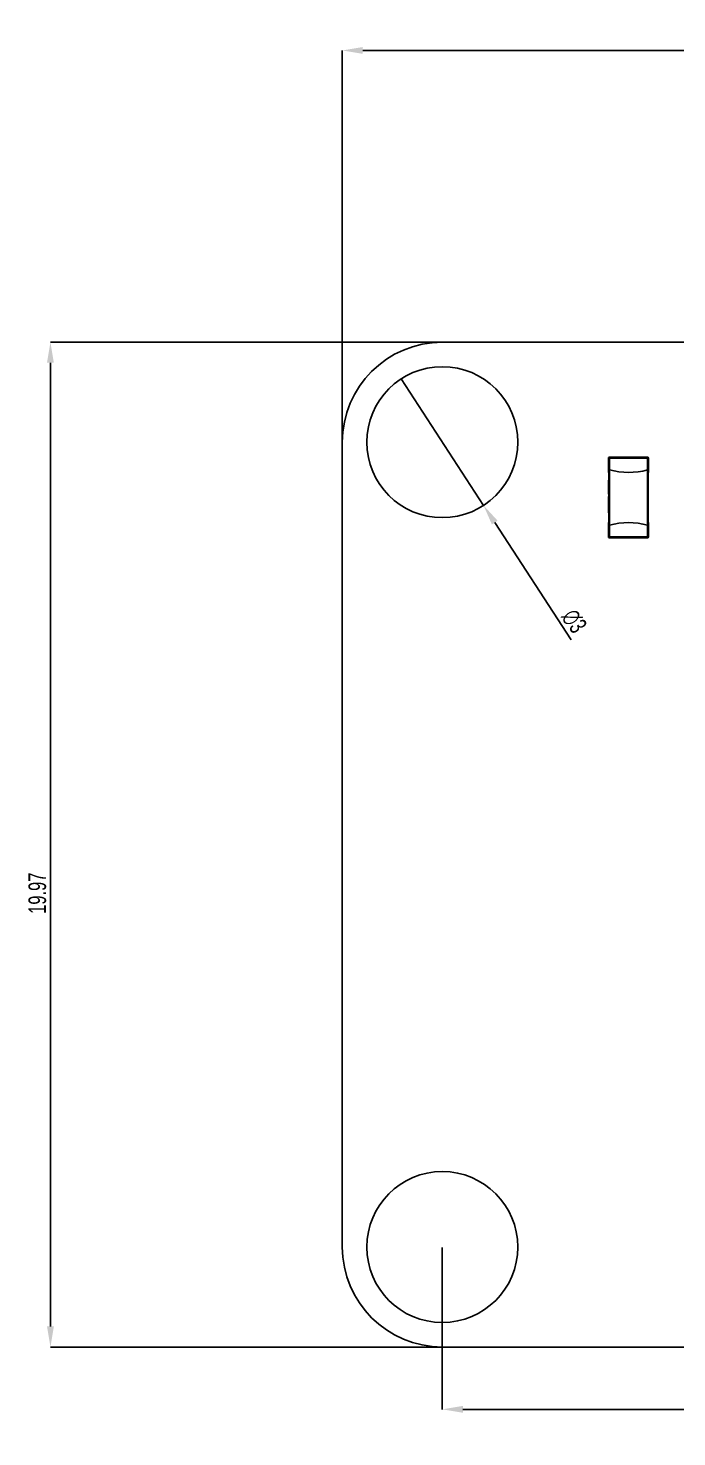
# Model space of a CAD drawing. Header units: millimetres. Extents: x 206 to 880, y 122 to 722.
# Drawn here: x 205.6 to 334.5, y 436 to 716 of the extents above; entities that cross this region are included whole.
import ezdxf

# ---------------------------------------------------------------- set-up
doc = ezdxf.new("R2010")
doc.units = ezdxf.units.MM
doc.header["$PDSIZE"] = -1
doc.layers.add('10', color=7, linetype='Continuous')
doc.styles.add('SLDTEXTSTYLE5', font='TXT', dxfattribs={"width": 0.7})
doc.dimstyles.new('SLDDIMSTYLE0', dxfattribs={"dimtxt": 3.5, "dimasz": 4.08, "dimexe": 0, "dimexo": 0.0625, "dimgap": 0.875, "dimtad": 2, "dimlfac": 0.1, "dimrnd": 1e-09, "dimzin": 12, "dimdsep": 46, "dimtxsty": 'SLDTEXTSTYLE5', "dimsah": 1, "dimcen": 0.09, "dimadec": 0, "dimazin": 3, "dimtfac": 1, "dimtofl": 0, "dimtmove": 0, "dimatfit": 3, "dimfxl": 1, "dimfrac": 2, "dimtolj": 1, "dimtzin": 12, "dimarcsym": 0})
doc.dimstyles.new('SLDDIMSTYLE1', dxfattribs={"dimtxt": 3.5, "dimasz": 4.08, "dimexe": 0, "dimexo": 0.0625, "dimgap": 0.875, "dimtad": 2, "dimlfac": 0.1, "dimrnd": 1e-09, "dimzin": 12, "dimdsep": 46, "dimtxsty": 'SLDTEXTSTYLE5', "dimblk1": 'NONE', "dimsah": 1, "dimcen": 0, "dimadec": 0, "dimazin": 3, "dimtfac": 1, "dimtmove": 0, "dimatfit": 3, "dimldrblk": 'NONE', "dimfxl": 1, "dimfrac": 2, "dimtolj": 1, "dimtzin": 12, "dimarcsym": 0})

# ---------------------------------------------------------------- blocks, each defined once
blk = doc.blocks.new('_D_1')
at = {"layer": '10', "color": 0, "lineweight": -2, "transparency": 16777216}
for p, q in [((287.89, 473.68), (287.89, 441.48)), ((447.89, 473.68), (447.89, 441.48)), ((291.97, 441.48), (443.81, 441.48))]:
    blk.add_line(p, q, dxfattribs=at)
at = {"layer": '10', "color": 0, "transparency": 16777216}
for points in [[(291.97, 442.16), (291.97, 440.8), (287.89, 441.48)], [(443.81, 442.16), (443.81, 440.8), (447.89, 441.48)]]:
    blk.add_solid(points, dxfattribs=at)
at = {"layer": 'Defpoints', "color": 0, "transparency": 16777216}
for p in [(287.89, 473.74), (447.89, 473.74), (447.89, 441.48)]:
    blk.add_point(p, dxfattribs=at)
at = {"layer": '10', "color": 0, "transparency": 16777216, "insert": (366.55, 440.61), "char_height": 3.5, "attachment_point": 2, "style": 'SLDTEXTSTYLE5'}
blk.add_mtext('\\A1;16', dxfattribs=at)
blk = doc.blocks.new('_D_2')
at = {"layer": '10', "color": 0, "lineweight": -2, "transparency": 16777216}
for p, q in [((268.01, 633.81), (268.01, 711.62)), ((272.09, 711.62), (463.68, 711.62)), ((467.76, 633.81), (467.76, 711.62))]:
    blk.add_line(p, q, dxfattribs=at)
at = {"layer": '10', "color": 0, "transparency": 16777216}
for points in [[(272.09, 712.3), (272.09, 710.94), (268.01, 711.62)], [(463.68, 712.3), (463.68, 710.94), (467.76, 711.62)]]:
    blk.add_solid(points, dxfattribs=at)
at = {"layer": 'Defpoints', "color": 0, "transparency": 16777216}
for p in [(467.76, 711.62), (268.01, 633.74), (467.76, 633.74)]:
    blk.add_point(p, dxfattribs=at)
at = {"layer": '10', "color": 0, "transparency": 16777216, "insert": (361.68, 715.99), "char_height": 3.5, "attachment_point": 2, "style": 'SLDTEXTSTYLE5'}
blk.add_mtext('\\A1;19.97', dxfattribs=at)
blk = doc.blocks.new('_D_3')
at = {"layer": '10', "color": 0, "lineweight": -2, "transparency": 16777216}
for p, q in [((287.83, 653.62), (210.01, 653.62)), ((210.01, 649.54), (210.01, 457.95)), ((287.83, 453.87), (210.01, 453.87))]:
    blk.add_line(p, q, dxfattribs=at)
at = {"layer": '10', "color": 0, "transparency": 16777216}
for points in [[(209.33, 649.54), (210.69, 649.54), (210.01, 653.62)], [(209.33, 457.95), (210.69, 457.95), (210.01, 453.87)]]:
    blk.add_solid(points, dxfattribs=at)
at = {"layer": 'Defpoints', "color": 0, "transparency": 16777216}
for p in [(287.89, 653.62), (210.01, 453.87), (287.89, 453.87)]:
    blk.add_point(p, dxfattribs=at)
at = {"layer": '10', "color": 0, "transparency": 16777216, "insert": (205.64, 544.08), "char_height": 3.5, "attachment_point": 2, "rotation": 90, "style": 'SLDTEXTSTYLE5'}
blk.add_mtext('\\A1;19.97', dxfattribs=at)
blk = doc.blocks.new('_D_4')
at = {"layer": '10', "color": 0, "lineweight": -2, "transparency": 16777216}
for p, q in [((279.69, 646.31), (296.08, 621.18)), ((313.51, 594.46), (298.31, 617.76))]:
    blk.add_line(p, q, dxfattribs=at)
at = {"layer": '10', "color": 0, "transparency": 16777216}
blk.add_solid([(298.88, 618.13), (297.74, 617.39), (296.08, 621.18)], dxfattribs=at)
at = {"layer": 'Defpoints', "color": 0, "transparency": 16777216}
for p in [(279.69, 646.31), (296.08, 621.18)]:
    blk.add_point(p, dxfattribs=at)
at = {"layer": '10', "color": 0, "transparency": 16777216, "insert": (314.46, 601), "char_height": 3.5, "attachment_point": 1, "rotation": 303.1129, "style": 'SLDTEXTSTYLE5'}
blk.add_mtext('\\A1;∅3', dxfattribs=at)
blk = doc.blocks.new('_None')

msp = doc.modelspace()

# ---------------------------------------------------------------- linework, layer by layer
at = {"color": 7, "linetype": 'Continuous', "lineweight": 25}
for p, q in [((287.888, 653.617), (447.888, 653.617)), ((268.014, 473.744), (268.014, 633.744)), ((320.887, 628.226), (320.887, 630.544)), ((320.887, 630.544), (321.087, 630.544)), ((321.087, 630.744), (328.687, 630.744)), ((321.087, 630.744), (321.087, 630.544)), ((328.687, 630.544), (321.087, 630.544)), ((321.087, 630.544), (321.087, 628.241)), ((328.687, 630.744), (328.687, 630.544)), ((328.687, 630.544), (328.887, 630.544)), ((328.687, 628.226), (328.687, 630.544)), ((328.887, 630.544), (328.887, 628.241)), ((320.887, 628.226), (320.887, 627.744)), ((320.887, 627.744), (320.987, 627.744)), ((320.914, 628.252), (320.914, 628.288)), ((321.045, 628.252), (320.914, 628.252)), ((320.987, 628.272), (320.987, 628.268)), ((320.987, 617.262), (320.987, 628.226)), ((321.087, 628.241), (321.087, 617.247)), ((328.687, 617.262), (328.687, 628.226)), ((328.787, 628.252), (328.787, 628.288)), ((328.787, 628.241), (328.787, 617.247)), ((328.787, 627.744), (328.887, 627.744)), ((328.845, 628.268), (328.861, 628.268)), ((328.861, 628.272), (328.861, 628.268)), ((328.887, 627.744), (328.887, 628.241)), ((320.887, 626.19), (320.987, 626.19)), ((320.887, 625.986), (320.987, 625.986)), ((320.887, 625.487), (320.987, 625.487)), ((320.887, 625.387), (320.987, 625.387)), ((320.887, 625.196), (320.987, 625.196)), ((320.887, 624.676), (320.987, 624.676)), ((320.887, 624.086), (320.987, 624.086)), ((320.887, 623.852), (320.987, 623.852)), ((320.887, 623.422), (320.987, 623.422)), ((320.887, 622.844), (320.887, 622.922)), ((320.887, 622.922), (320.987, 622.922)), ((320.887, 622.844), (320.987, 622.844)), ((320.887, 622.601), (320.887, 622.844)), ((320.887, 622.601), (320.987, 622.601)), ((320.887, 622.594), (320.887, 622.601)), ((320.887, 622.594), (320.987, 622.594)), ((320.887, 622.576), (320.987, 622.576)), ((320.887, 622.517), (320.887, 622.521)), ((320.887, 622.488), (320.987, 622.488)), ((320.887, 622.301), (320.887, 622.329)), ((320.887, 622.264), (320.987, 622.264)), ((320.887, 622.119), (320.987, 622.119)), ((320.887, 622.068), (320.987, 622.068)), ((320.887, 622.067), (320.987, 622.067)), ((320.887, 622.005), (320.887, 622.018)), ((320.887, 622.018), (320.987, 622.018)), ((320.887, 621.997), (320.987, 621.997)), ((320.887, 621.683), (320.887, 621.997)), ((320.887, 621.683), (320.987, 621.683)), ((320.887, 621.669), (320.887, 621.683)), ((320.887, 621.669), (320.987, 621.669)), ((320.887, 621.648), (320.887, 621.669)), ((320.887, 621.648), (320.987, 621.648)), ((320.887, 621.553), (320.887, 621.648)), ((320.887, 621.379), (320.887, 621.553)), ((320.887, 621.553), (320.987, 621.553)), ((320.887, 621.379), (320.987, 621.379)), ((320.887, 621.149), (320.987, 621.149)), ((320.887, 621.057), (320.987, 621.057)), ((320.887, 621.023), (320.887, 621.041)), ((320.887, 620.79), (320.887, 621.023)), ((320.887, 621.023), (320.987, 621.023)), ((320.887, 620.79), (320.987, 620.79)), ((320.887, 620.706), (320.887, 620.79)), ((320.887, 620.706), (320.987, 620.706)), ((320.887, 620.474), (320.887, 620.706)), ((320.887, 620.474), (320.987, 620.474)), ((320.887, 620.385), (320.887, 620.456)), ((320.887, 620.385), (320.987, 620.385)), ((320.887, 620.293), (320.987, 620.293)), ((320.887, 620.026), (320.887, 620.259)), ((320.887, 620.259), (320.987, 620.259)), ((320.887, 620.026), (320.987, 620.026)), ((320.887, 619.942), (320.887, 620.026)), ((320.887, 619.71), (320.887, 619.942)), ((320.887, 619.942), (320.987, 619.942)), ((320.887, 619.71), (320.987, 619.71)), ((320.987, 617.744), (320.887, 617.744)), ((320.887, 617.262), (320.887, 617.744)), ((320.887, 614.944), (320.887, 617.262)), ((320.914, 617.2), (320.914, 617.236)), ((321.045, 617.236), (320.914, 617.236)), ((320.987, 617.22), (320.987, 617.216)), ((321.087, 617.247), (321.087, 614.944)), ((328.687, 614.944), (328.687, 617.262)), ((328.887, 617.744), (328.787, 617.744)), ((328.787, 617.2), (328.787, 617.236)), ((328.845, 617.22), (328.861, 617.22)), ((328.861, 617.22), (328.861, 617.216)), ((328.887, 617.744), (328.887, 617.247)), ((328.887, 617.247), (328.887, 614.944)), ((321.087, 614.944), (320.887, 614.944)), ((321.087, 614.744), (321.087, 614.944)), ((321.087, 614.944), (328.687, 614.944)), ((328.687, 614.744), (321.087, 614.744)), ((328.687, 614.744), (328.687, 614.944)), ((328.887, 614.944), (328.687, 614.944)), ((447.888, 453.871), (287.888, 453.871))]:
    msp.add_line(p, q, dxfattribs=at)
for centre in [(287.887, 633.744), (287.887, 473.744)]:
    msp.add_circle(centre, 15, dxfattribs=at)
for centre, radius, start, end in [((287.888, 633.744), 19.873, 90, 180), ((321.087, 630.544), 0.2, 90, 180), ((328.687, 630.544), 0.2, 0, 90), ((324.916, 642.744), 15, 255.21209, 284.56185), ((324.916, 602.744), 15, 75.43815, 104.78791), ((321.087, 614.944), 0.2, 180, 270), ((328.687, 614.944), 0.2, 270, 0), ((287.888, 473.744), 19.873, 180, 270)]:
    msp.add_arc(centre, radius, start, end, dxfattribs=at)
for points, knots in [([(320.914, 628.252), (320.906, 628.247), (320.89, 628.239), (320.888, 628.23), (320.887, 628.226)], [0, 0, 0, 0, 0.5584859, 1, 1, 1, 1]), ([(320.978, 628.27), (320.964, 628.274), (320.939, 628.281), (320.922, 628.286), (320.914, 628.288)], [0, 0, 0, 0, 0.5598591, 1, 1, 1, 1]), ([(320.987, 628.272), (320.986, 628.272), (320.982, 628.271), (320.979, 628.27), (320.978, 628.27)], [0, 0, 0, 0, 0.5599998, 1, 1, 1, 1]), ([(320.987, 628.268), (320.986, 628.268), (320.982, 628.269), (320.979, 628.27), (320.978, 628.27)], [0, 0, 0, 0, 0.560011, 1, 1, 1, 1]), ([(321.087, 628.241), (321.068, 628.246), (321.033, 628.255), (321.001, 628.264), (320.987, 628.268)], [0, 0, 0, 0, 0.5600344, 1, 1, 1, 1]), ([(320.987, 628.226), (320.989, 628.229), (320.991, 628.234), (321.006, 628.242), (321.027, 628.247), (321.043, 628.249), (321.051, 628.25)], [0, 0, 0, 0, 0.2799218, 0.5597356, 0.7799239, 1, 1, 1, 1]), ([(328.787, 628.252), (328.77, 628.247), (328.738, 628.239), (328.703, 628.23), (328.687, 628.226)], [0, 0, 0, 0, 0.5584859, 1, 1, 1, 1]), ([(328.781, 628.25), (328.783, 628.249), (328.787, 628.245), (328.787, 628.242), (328.787, 628.241)], [0, 0, 0, 0, 0.5601048, 1, 1, 1, 1]), ([(328.855, 628.27), (328.844, 628.274), (328.825, 628.281), (328.799, 628.286), (328.787, 628.288)], [0, 0, 0, 0, 0.5598591, 1, 1, 1, 1]), ([(328.845, 628.268), (328.847, 628.268), (328.85, 628.269), (328.853, 628.27), (328.855, 628.27)], [0, 0, 0, 0, 0.560011, 1, 1, 1, 1]), ([(328.861, 628.272), (328.86, 628.272), (328.858, 628.271), (328.856, 628.27), (328.855, 628.27)], [0, 0, 0, 0, 0.5599998, 1, 1, 1, 1]), ([(328.887, 628.241), (328.886, 628.246), (328.883, 628.255), (328.868, 628.264), (328.861, 628.268)], [0, 0, 0, 0, 0.5600344, 1, 1, 1, 1]), ([(320.887, 625.986), (320.887, 626.05), (320.887, 626.166), (320.887, 626.182), (320.887, 626.19)], [0, 0, 0, 0, 0.5572018, 1, 1, 1, 1]), ([(320.887, 625.487), (320.887, 625.591), (320.887, 625.779), (320.887, 625.922), (320.887, 625.986)], [0, 0, 0, 0, 0.556227, 1, 1, 1, 1]), ([(320.887, 625.387), (320.887, 625.406), (320.887, 625.439), (320.887, 625.472), (320.887, 625.487)], [0, 0, 0, 0, 0.5600984, 1, 1, 1, 1]), ([(320.887, 625.196), (320.887, 625.236), (320.887, 625.306), (320.887, 625.362), (320.887, 625.387)], [0, 0, 0, 0, 0.5553204, 1, 1, 1, 1]), ([(320.887, 624.676), (320.887, 624.781), (320.887, 624.968), (320.887, 625.127), (320.887, 625.196)], [0, 0, 0, 0, 0.5613801, 1, 1, 1, 1]), ([(320.887, 624.086), (320.887, 624.186), (320.887, 624.364), (320.887, 624.581), (320.887, 624.676)], [0, 0, 0, 0, 0.5604465, 1, 1, 1, 1]), ([(320.887, 623.852), (320.887, 623.884), (320.887, 623.943), (320.887, 624.042), (320.887, 624.086)], [0, 0, 0, 0, 0.5568971, 1, 1, 1, 1]), ([(320.887, 623.422), (320.887, 623.431), (320.887, 623.449), (320.887, 623.559), (320.887, 623.695), (320.887, 623.799), (320.887, 623.852)], [0, 0, 0, 0, 0.2814787, 0.5586107, 0.7776073, 1, 1, 1, 1]), ([(320.887, 622.488), (320.887, 622.516), (320.887, 622.569), (320.887, 622.574), (320.887, 622.576)], [0, 0, 0, 0, 0.5359162, 1, 1, 1, 1]), ([(320.887, 622.264), (320.887, 622.311), (320.887, 622.396), (320.887, 622.46), (320.887, 622.488)], [0, 0, 0, 0, 0.5681367, 1, 1, 1, 1]), ([(320.887, 622.119), (320.887, 622.143), (320.887, 622.19), (320.887, 622.24), (320.887, 622.264)], [0, 0, 0, 0, 0.5165921, 1, 1, 1, 1]), ([(320.887, 622.018), (320.887, 622.026), (320.887, 622.042), (320.887, 622.063), (320.887, 622.065), (320.887, 622.067)], [0, 0, 0, 0, 0.2922052, 0.5640015, 1, 1, 1, 1]), ([(320.887, 621.149), (320.887, 621.187), (320.887, 621.256), (320.887, 621.341), (320.887, 621.379)], [0, 0, 0, 0, 0.5410323, 1, 1, 1, 1]), ([(320.887, 621.057), (320.887, 621.058), (320.887, 621.061), (320.887, 621.086), (320.887, 621.125), (320.887, 621.149)], [0, 0, 0, 0, 0.2976353, 0.5731063, 1, 1, 1, 1]), ([(320.887, 620.293), (320.887, 620.294), (320.887, 620.296), (320.887, 620.322), (320.887, 620.361), (320.887, 620.385)], [0, 0, 0, 0, 0.2976353, 0.5731063, 1, 1, 1, 1]), ([(320.914, 617.236), (320.906, 617.24), (320.89, 617.249), (320.888, 617.258), (320.887, 617.262)], [0, 0, 0, 0, 0.559694, 1, 1, 1, 1]), ([(320.978, 617.218), (320.964, 617.214), (320.939, 617.207), (320.922, 617.202), (320.914, 617.2)], [0, 0, 0, 0, 0.5598591, 1, 1, 1, 1]), ([(320.978, 617.218), (320.979, 617.218), (320.983, 617.219), (320.986, 617.22), (320.987, 617.22)], [0, 0, 0, 0, 0.559989, 1, 1, 1, 1]), ([(320.987, 617.216), (320.986, 617.216), (320.982, 617.217), (320.979, 617.217), (320.978, 617.218)], [0, 0, 0, 0, 0.5599998, 1, 1, 1, 1]), ([(321.051, 617.238), (321.041, 617.239), (321.021, 617.242), (320.995, 617.25), (320.99, 617.258), (320.987, 617.262)], [0, 0, 0, 0, 0.280252, 0.5608867, 1, 1, 1, 1]), ([(321.087, 617.247), (321.068, 617.242), (321.033, 617.233), (321.001, 617.224), (320.987, 617.22)], [0, 0, 0, 0, 0.5600344, 1, 1, 1, 1]), ([(328.787, 617.236), (328.77, 617.24), (328.738, 617.249), (328.703, 617.258), (328.687, 617.262)], [0, 0, 0, 0, 0.5583964, 1, 1, 1, 1]), ([(328.787, 617.247), (328.787, 617.245), (328.786, 617.242), (328.783, 617.239), (328.781, 617.238)], [0, 0, 0, 0, 0.5598059, 1, 1, 1, 1]), ([(328.855, 617.218), (328.844, 617.214), (328.825, 617.207), (328.799, 617.202), (328.787, 617.2)], [0, 0, 0, 0, 0.5598192, 1, 1, 1, 1]), ([(328.855, 617.218), (328.853, 617.218), (328.849, 617.219), (328.846, 617.22), (328.845, 617.22)], [0, 0, 0, 0, 0.559989, 1, 1, 1, 1]), ([(328.861, 617.216), (328.86, 617.216), (328.858, 617.217), (328.856, 617.217), (328.855, 617.218)], [0, 0, 0, 0, 0.5599998, 1, 1, 1, 1]), ([(328.887, 617.247), (328.886, 617.242), (328.883, 617.233), (328.868, 617.224), (328.861, 617.22)], [0, 0, 0, 0, 0.5599747, 1, 1, 1, 1])]:
    msp.add_open_spline(points, degree=3, knots=knots, dxfattribs=at)

# ---------------------------------------------------------------- dimensions: what is measured, and where the dimension line sits
at = {"layer": '10', "color": 1}
for base, p1, p2, picture, middle in [((467.761, 711.617), (268.014, 633.744), (467.761, 633.744), '_D_2', (361.679, 711.617)), ((447.887, 441.484), (287.887, 473.744), (447.887, 473.744), '_D_1', (366.555, 441.484))]:
    dim = msp.add_linear_dim(base=base, p1=p1, p2=p2, dimstyle='SLDDIMSTYLE0', dxfattribs=at)
    dim.commit()
    dim.dimension.update_dxf_attribs({"geometry": picture, "text_midpoint": middle, "dimtype": 160})
dim = msp.add_linear_dim(base=(210.014, 453.871), p1=(287.888, 653.617), p2=(287.888, 453.871), angle=90, dimstyle='SLDDIMSTYLE0', dxfattribs=at)
dim.commit()
dim.dimension.update_dxf_attribs({"geometry": '_D_3', "text_midpoint": (210.014, 544.082), "dimtype": 160})
dim = msp.add_diameter_dim_2p(p1=(279.693, 646.308), p2=(296.082, 621.18), dimstyle='SLDDIMSTYLE1', dxfattribs=at)
dim.commit()
dim.dimension.update_dxf_attribs({"geometry": '_D_4', "text_midpoint": (311.915, 596.904), "dimtype": 163})

doc.saveas('drawing.dxf')
